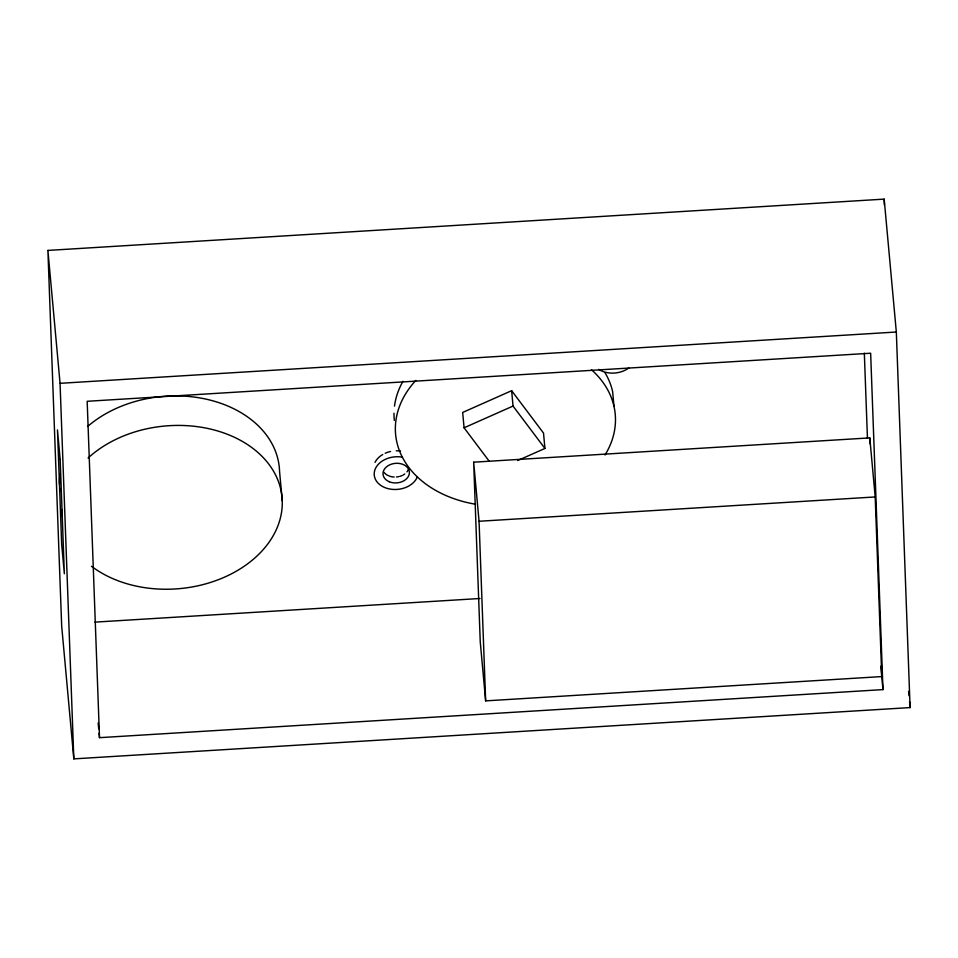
<?xml version="1.0" encoding="UTF-8"?>
<svg xmlns="http://www.w3.org/2000/svg" width="958" height="958" viewBox="0 0 958 958"><rect width="100%" height="100%" fill="white"/><g stroke="black" fill="none" stroke-linecap="round" stroke-linejoin="round"><path stroke-width="1.44" d="M517.715 460.523L544.922 448.452L543.521 433.088L511.644 390.696L462.666 412.443L464.079 427.795L488.867 460.762M464.079 427.795L513.045 406.06L511.644 390.696M47.9 250.421L884.174 199.12L896.329 332.019L910.1 707.579L73.826 758.88L61.671 625.981L47.9 250.421L60.055 383.32L73.826 758.88M60.055 383.32L896.329 332.019M473.659 462.187L869.792 437.89L875.193 496.951L881.779 676.576L485.646 700.873L480.245 641.812L473.659 462.187L479.06 521.26L485.646 700.873M479.06 521.26L875.193 496.951M94.95 622.125L479.97 598.499M99.512 737.672L882.977 689.604L870.642 353.227L87.178 401.294L99.512 737.672L99.105 733.241M513.045 406.06L544.922 448.452M908.615 691.329L909.022 695.759M909.561 701.663L910.1 707.579M880.833 666.229L882.977 689.604M613.982 406.324L612.629 391.559A110.29 81.646 -5.2 0 0 605.013 372.746M282.251 500.878L279.556 471.348A110.29 81.646 -5.2 0 0 207.658 399.498A110.29 81.646 -5.2 0 0 87.585 426.538M98.159 722.907L98.698 728.81M884.174 199.12L884.39 205.072M869.792 437.89L870.008 443.829M864.332 353.167L867.457 438.381M60.103 491.322A110.29 81.646 -5.2 0 1 59.743 488.484M59.456 484.245A110.29 81.646 -5.2 0 1 59.971 474.246M88.064 458.056A110.29 81.646 -5.2 0 1 246.553 443.949A110.29 81.646 -5.2 0 1 250.278 561.783A110.29 81.646 -5.2 0 1 91.489 566.262M62.318 516.601A110.29 81.646 -5.2 0 1 62.174 509.524M417.317 476.904A22.058 16.334 -5.2 0 1 389.942 489.047A22.058 16.334 -5.2 0 1 375.105 469.324A22.058 16.334 -5.2 0 1 402.48 457.17M375.021 462.391A22.058 16.334 -5.2 0 1 382.745 454.499M385.188 453.254A22.058 16.334 -5.2 0 1 390.553 451.505M396.265 450.823A22.058 16.334 -5.2 0 1 400.552 451.05M408.336 469.48A13.232 9.796 -5.2 0 1 406.934 471.875M404.755 473.959A13.232 9.796 -5.2 0 1 402.959 475.096M401.965 475.575A13.232 9.796 -5.2 0 1 399.857 476.342M398.744 476.629A13.232 9.796 -5.2 0 1 396.468 476.976M394.169 477.024A13.232 9.796 -5.2 0 1 388.768 475.851M387.81 475.419A13.232 9.796 -5.2 0 1 384.062 472.366M628.783 367.992A22.058 16.334 -5.2 0 1 598.678 369.357M394.325 420.43A110.29 81.646 -5.2 0 1 393.989 413.269M394.492 406.144A110.29 81.646 -5.2 0 1 402.971 381.284M591.493 369.752A110.29 81.646 -5.2 0 1 605.013 454.99M475.443 504.207A110.29 81.646 -5.2 0 1 415.82 380.434M60.162 459.409L57.468 429.879L61.659 544.18L64.354 573.71L60.162 459.409M389.307 481.766A13.232 9.796 -5.2 0 0 409.413 472.833A13.232 9.796 -5.2 0 0 389.918 464.738A13.232 9.796 -5.2 0 0 389.307 481.766"/></g></svg>
